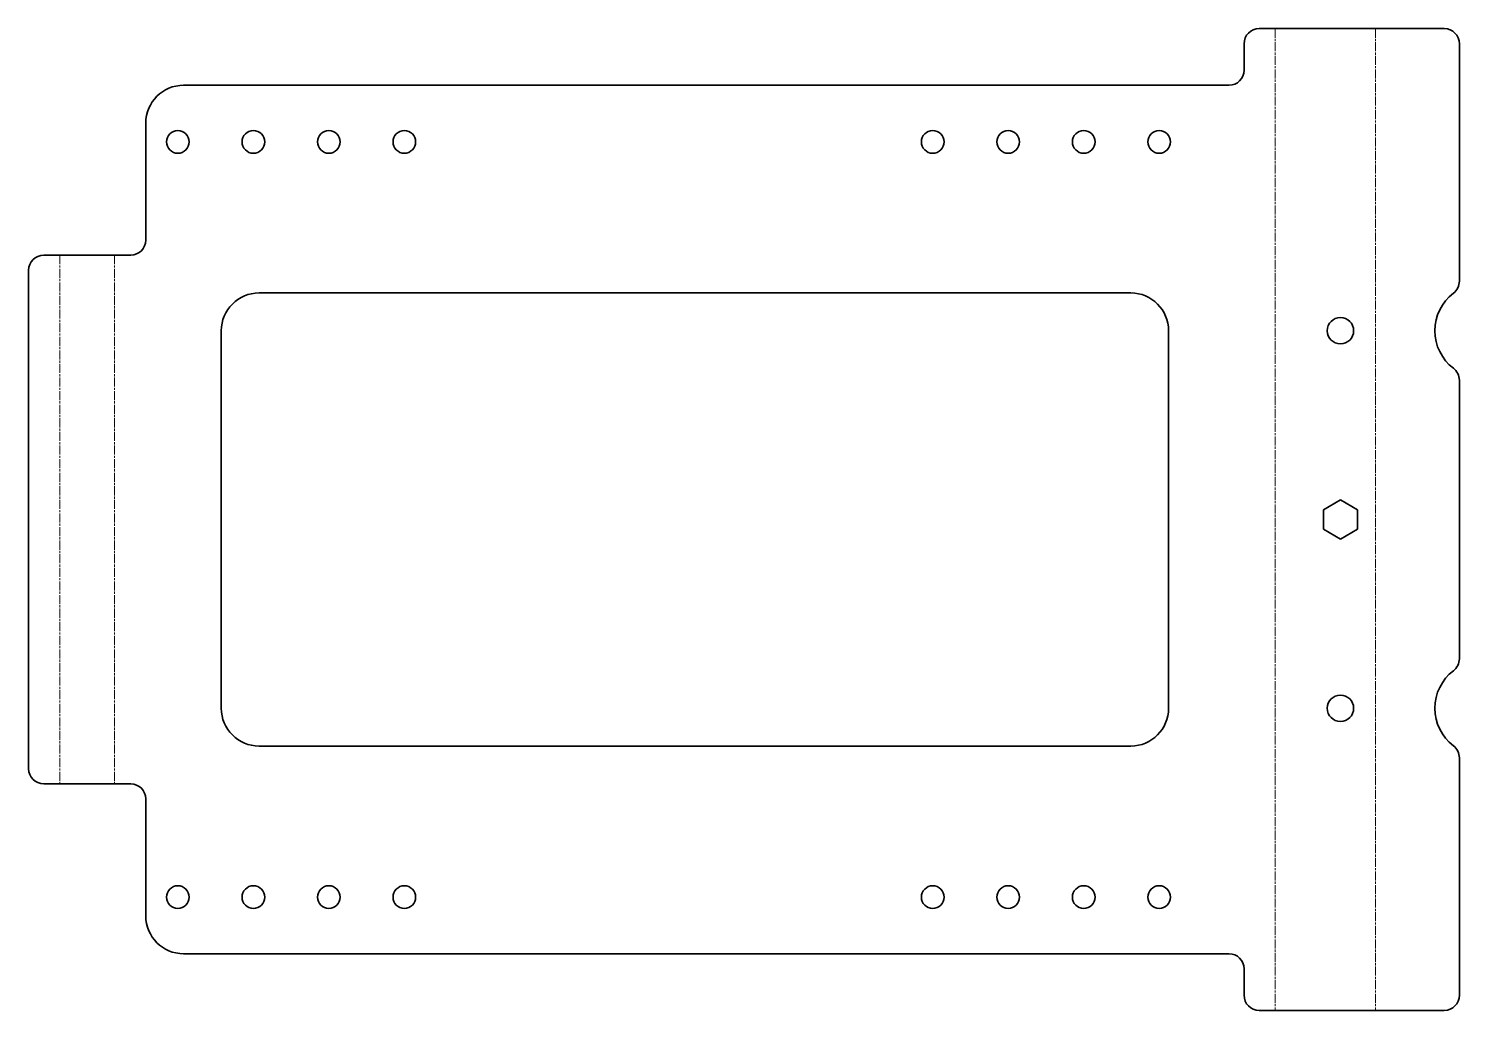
# Model space of a CAD drawing. Header units: inches. Extents: x 0 to 379, y 0 to 260.
import ezdxf

# ---------------------------------------------------------------- set-up
doc = ezdxf.new("R2010")
doc.units = ezdxf.units.IN
doc.header["$MEASUREMENT"] = 0
doc.linetypes.add('Chain', pattern=[13.68, 9.12, -1.14, 2.28, -1.14])
doc.layers.add('SIMUMAK Bend Centerline (ISO)', color=7, linetype='Chain', lineweight=9)
doc.layers.add('SIMUMAK Visible (ISO)', color=7, linetype='Continuous', lineweight=35)

# ---------------------------------------------------------------- blocks, each defined once
blk = doc.blocks.new('GLD-05-SPTV02_Sheet_2_GLD-05-SPTV02 (desplegada)')
at = {"layer": 'SIMUMAK Bend Centerline (ISO)', "ltscale": 0.263158}
for p, q in [((140.76, 130), (140.76, -130)), ((167.29, 130), (167.29, -130)), ((-181.29, 70), (-181.29, -70)), ((-166.76, 70), (-166.76, -70))]:
    blk.add_line(p, q, dxfattribs=at)
at = {"layer": 'SIMUMAK Visible (ISO)'}
for p, q in [((136.5, 130), (185.55, 130)), ((132.5, 126), (132.5, 119)), ((189.55, 126), (189.55, 63.12)), ((128.5, 115), (-148.5, 115)), ((-158.5, 105), (-158.5, 74)), ((-162.5, 70), (-185.55, 70)), ((-189.55, 66), (-189.55, -66)), ((-128.5, 60), (102.5, 60)), ((-138.5, -50), (-138.5, 50)), ((112.5, 50), (112.5, -50)), ((189.55, 36.88), (189.55, -36.88)), ((153.52, 2.6), (158.02, 5.2)), ((158.02, 5.2), (162.52, 2.6)), ((153.52, -2.6), (153.52, 2.6)), ((162.52, 2.6), (162.52, -2.6)), ((158.02, -5.2), (153.52, -2.6)), ((162.52, -2.6), (158.02, -5.2)), ((102.5, -60), (-128.5, -60)), ((189.55, -63.12), (189.55, -126)), ((-185.55, -70), (-162.5, -70)), ((-158.5, -74), (-158.5, -105)), ((-148.5, -115), (128.5, -115)), ((132.5, -119), (132.5, -126)), ((136.5, -130), (185.55, -130))]:
    blk.add_line(p, q, dxfattribs=at)
for centre, radius in [((-150, 100), 3), ((-130, 100), 3), ((-110, 100), 3), ((-90, 100), 3), ((50, 100), 3), ((70, 100), 3), ((90, 100), 3), ((110, 100), 3), ((158.02, 50), 3.5), ((158.02, -50), 3.5), ((-150, -100), 3), ((-130, -100), 3), ((-110, -100), 3), ((-90, -100), 3), ((50, -100), 3), ((70, -100), 3), ((90, -100), 3), ((110, -100), 3)]:
    blk.add_circle(centre, radius, dxfattribs=at)
at = {"layer": 'SIMUMAK Visible (ISO)', "extrusion": (0, 0, -1)}
for centre, radius, start, end in [((-136.5, 126), 4, 0, 90), ((-185.55, 126), 4, 90, 180), ((148.5, 105), 10, 360, 90), ((185.55, 66), 4, 360, 90), ((-185.55, 63.12), 4, 180, 232.6948), ((-195.55, 50), 12.5, 307.3052, 52.6948), ((-185.55, 36.88), 4, 127.3052, 180), ((-185.55, -36.88), 4, 180, 232.6948), ((-195.55, -50), 12.5, 307.3052, 52.6948), ((-185.55, -63.12), 4, 127.3052, 180), ((185.55, -66), 4, 270, 360), ((148.5, -105), 10, 270, 360), ((-136.5, -126), 4, 270, 360), ((-185.55, -126), 4, 180, 270)]:
    blk.add_arc(centre, radius, start, end, dxfattribs=at)
at = {"layer": 'SIMUMAK Visible (ISO)'}
for centre, radius, start, end in [((128.5, 119), 4, 270, 360), ((-162.5, 74), 4, 270, 0), ((-128.5, 50), 10, 90, 180), ((102.5, 50), 10, 0, 90), ((-128.5, -50), 10, 180, 270), ((102.5, -50), 10, 270, 360), ((-162.5, -74), 4, 0, 90), ((128.5, -119), 4, 0, 90)]:
    blk.add_arc(centre, radius, start, end, dxfattribs=at)

msp = doc.modelspace()

# ---------------------------------------------------------------- block references
msp.add_blockref('GLD-05-SPTV02_Sheet_2_GLD-05-SPTV02 (desplegada)', (189.55, 130))

doc.saveas('drawing.dxf')
